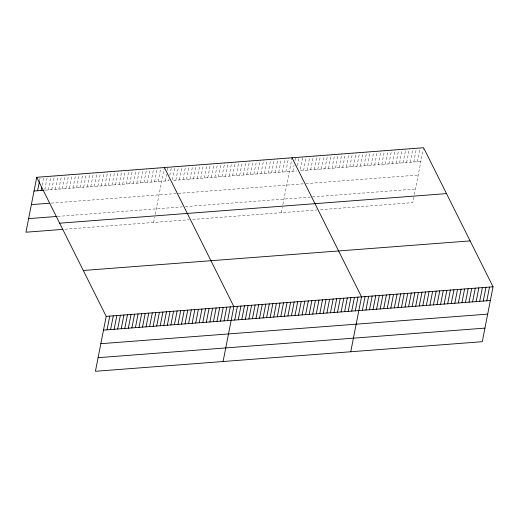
<?xml version="1.0" encoding="UTF-8"?>
<svg xmlns="http://www.w3.org/2000/svg" width="519" height="519" viewBox="0 0 519 519"><rect width="100%" height="100%" fill="white"/><g stroke="black" fill="none" stroke-linecap="round" stroke-linejoin="round"><path stroke-width="0.39" stroke-dasharray="2.6 1.95" d="M39.522 180.839L40.119 177.783M42.169 185.14L43.667 177.517M44.816 189.448L47.06 178.004M48.215 189.941L50.907 176.207M51.757 189.669L54.456 175.941M55.306 189.403L57.998 175.669M58.855 189.13L61.547 175.396M62.397 188.858L65.096 175.124M65.945 188.585L68.638 174.851M69.488 188.313L72.186 174.585M73.036 188.047L75.729 174.313M76.585 187.774L79.277 174.04M80.127 187.502L82.826 173.768M83.676 187.229L86.368 173.502M87.224 186.957L89.917 173.229M90.767 186.691L93.459 172.957M94.315 186.418L97.008 172.684M97.857 186.146L100.556 172.412M101.406 185.873L104.098 172.146M104.955 185.607L107.647 171.873M108.497 185.335L111.189 171.601M112.046 185.062L114.738 171.328M115.588 184.79L118.287 171.056M119.136 184.517L121.829 170.79M122.685 184.251L125.377 170.517M126.227 183.979L128.92 170.245M129.776 183.707L132.468 169.973M133.318 183.434L136.017 169.707M136.867 183.162L139.559 169.434M140.415 182.896L143.108 169.162M143.958 182.623L146.656 168.889M147.506 182.351L150.199 168.617M151.048 182.078L153.747 168.351M154.597 181.812L157.289 168.078M158.146 181.54L160.838 167.806M153.611 222.45L154.675 217.013M155.213 214.295L164.387 167.533M165.237 180.995L166.586 174.131M167.332 170.316L167.929 167.261M169.084 179.198L168.785 180.722L44.666 190.214M169.83 175.383L171.478 166.995M174.721 168.247L172.327 180.456L296.459 170.965M175.876 180.184L178.568 166.45M179.418 179.911L182.117 166.177M182.967 179.639L185.659 165.911M186.516 179.366L189.208 165.639M190.058 179.1L192.75 165.366M193.606 178.828L196.299 165.094M197.149 178.555L199.847 164.821M200.697 178.283L203.39 164.555M204.246 178.017L206.938 164.283M207.788 177.745L210.487 164.01M211.337 177.472L214.029 163.738M214.879 177.2L217.578 163.466M218.428 176.927L221.12 163.2M221.976 176.661L224.669 162.927M225.518 176.389L228.217 162.655M229.067 176.116L231.759 162.382M232.609 175.844L235.308 162.116M236.158 175.571L238.85 161.844M239.707 175.305L242.399 161.571M243.249 175.033L245.948 161.299M246.797 174.76L249.49 161.026M250.346 174.488L253.038 160.76M253.888 174.222L256.581 160.488M257.437 173.949L260.129 160.215M260.979 173.677L263.678 159.943M264.528 173.404L267.22 159.67M268.076 173.132L270.769 159.404M271.619 172.866L274.311 159.132M275.167 172.593L277.86 158.859M278.709 172.321L281.408 158.587M282.258 172.049L284.95 158.321M285.807 171.776L288.499 158.048M281.272 212.686L282.336 207.25M282.868 204.538L292.048 157.776M292.904 171.238L294.104 165.133M295 160.553L295.596 157.504M297.51 165.626L299.152 157.231M302.558 157.724L300.014 170.693L420.877 161.454M303.57 170.42L306.262 156.686M307.125 170.148L309.817 156.42M310.68 169.875L313.372 156.148M314.235 169.603L316.927 155.875M317.79 169.337L320.483 155.603M321.345 169.064L324.038 155.33M324.9 168.792L327.593 155.058M328.456 168.519L331.148 154.785M332.011 168.247L334.703 154.513M335.566 167.974L338.258 154.24M339.121 167.702L341.813 153.974M342.676 167.429L345.369 153.702M346.225 167.157L348.924 153.429M349.78 166.891L352.479 153.157M353.335 166.618L356.034 152.884M356.89 166.346L359.589 152.612M360.446 166.074L363.144 152.339M364.001 165.801L366.699 152.067M367.556 165.529L370.248 151.795M371.111 165.256L373.803 151.529M374.666 164.984L377.358 151.256M378.221 164.711L380.914 150.984M381.776 164.445L384.469 150.711M385.332 164.173L388.024 150.439M388.887 163.9L391.579 150.166M392.442 163.628L395.134 149.894M395.997 163.355L398.689 149.621M399.552 163.083L402.244 149.349M403.107 162.81L405.8 149.083M406.662 162.538L409.355 148.81M410.218 162.265L412.91 148.538M413.773 161.999L416.465 148.265M417.328 161.727L420.02 147.993M413.864 197.201L412.8 202.637L318.951 209.806M414.402 194.482L423.426 148.486M51.219 203.098L176.752 193.503M178.173 193.392L304.458 183.739M305.879 183.629L418.217 175.046M57.693 216.397L182.519 206.854M185.354 206.633L311.666 196.98M312.373 196.928L415.466 189.046M64.959 229.223L189.072 219.738M192.62 219.466L316.817 209.974"/><path stroke-width="0.78" d="M36.726 177.297L106.2 316.363L95.425 371.28L482.274 341.703L493.05 286.793L423.575 147.72L36.726 177.297L25.95 232.207L62.831 229.385M37.576 190.752L39.373 181.598M41.124 190.486L41.721 187.43M107.05 329.825L109.749 316.097M110.599 329.559L113.291 315.824M114.141 329.286L116.84 315.552M117.69 329.014L120.382 315.28M121.238 328.741L123.931 315.014M124.781 328.469L127.479 314.741M128.329 328.203L131.022 314.469M131.871 327.93L134.57 314.196M135.42 327.658L138.112 313.924M138.969 327.385L141.661 313.658M142.511 327.119L145.21 313.385M146.06 326.847L148.752 313.113M149.608 326.574L152.301 312.84M153.15 326.302L155.843 312.568M156.699 326.029L159.391 312.302M160.241 325.763L162.94 312.029M163.79 325.491L166.482 311.757M167.339 325.218L170.031 311.484M170.881 324.946L173.573 311.218M174.429 324.673L177.122 310.946M177.972 324.407L180.67 310.673M181.52 324.135L184.213 310.401M185.069 323.862L187.761 310.128M188.611 323.59L191.31 309.862M192.16 323.324L194.852 309.59M195.702 323.052L198.401 309.318M199.251 322.779L201.943 309.045M202.799 322.507L205.492 308.773M206.341 322.234L209.04 308.507M209.89 321.968L212.582 308.234M213.432 321.696L216.131 307.962M216.981 321.423L219.673 307.689M220.53 321.151L223.222 307.423M224.072 320.878L226.771 307.151M227.62 320.612L230.313 306.878M223.086 361.522L233.861 306.606L164.387 167.533M234.711 320.067L237.404 306.333M238.26 319.795L240.952 306.067M241.802 319.529L244.501 305.795M245.351 319.256L248.043 305.522M248.899 318.984L251.592 305.25M252.442 318.711L255.134 304.977M255.99 318.439L258.683 304.711M259.532 318.173L262.231 304.439M263.081 317.9L265.773 304.166M266.63 317.628L269.322 303.894M270.172 317.356L272.871 303.628M273.721 317.083L276.413 303.356M277.263 316.817L279.962 303.083M280.811 316.545L283.504 302.811M284.36 316.272L287.052 302.538M287.902 316L290.601 302.272M291.451 315.734L294.143 302M295 315.461L297.692 301.727M298.542 315.189L301.234 301.455M302.09 314.916L304.783 301.182M305.633 314.644L308.331 300.916M309.181 314.378L311.874 300.644M312.73 314.105L315.422 300.371M316.272 313.833L318.964 300.099M319.821 313.56L322.513 299.833M323.363 313.288L326.062 299.56M326.912 313.022L329.604 299.288M330.46 312.749L333.153 299.015M334.002 312.477L336.695 298.743M337.551 312.204L340.243 298.477M341.093 311.938L343.792 298.204M344.642 311.666L347.334 297.932M348.191 311.394L350.883 297.659M351.733 311.121L354.432 297.393M355.281 310.849L357.974 297.121M350.747 351.759L361.522 296.849L292.048 157.776M362.379 310.31L365.078 296.576M365.934 310.038L368.633 296.304M369.489 309.765L372.188 296.031M373.044 309.493L375.743 295.759M376.599 309.22L379.298 295.486M380.155 308.948L382.847 295.22M383.71 308.675L386.402 294.948M387.265 308.409L389.957 294.675M390.82 308.137L393.512 294.403M394.375 307.864L397.067 294.13M397.93 307.592L400.623 293.858M401.485 307.319L404.178 293.585M405.041 307.047L407.733 293.313M408.596 306.774L411.288 293.047M412.151 306.502L414.843 292.774M415.706 306.229L418.398 292.502M419.261 305.963L421.953 292.229M422.816 305.691L425.509 291.957M426.371 305.419L429.064 291.684M429.927 305.146L432.619 291.412M433.475 304.874L436.174 291.14M437.03 304.601L439.729 290.867M440.586 304.329L443.284 290.601M444.141 304.056L446.84 290.329M447.696 303.784L450.395 290.056M451.251 303.518L453.95 289.784M454.806 303.245L457.499 289.511M458.361 302.973L461.054 289.239M461.916 302.7L464.609 288.966M465.472 302.428L468.164 288.694M469.027 302.155L471.719 288.421M472.582 301.883L475.274 288.155M476.137 301.61L478.829 287.883M479.692 301.338L482.385 287.61M483.247 301.072L485.94 287.338M486.803 300.799L489.495 287.065M34.027 191.024L43.959 190.265M31.361 204.616L49.091 203.26M28.616 218.616L56.986 216.449M59.653 223.189L446.502 193.613M83.274 270.47L470.123 240.9M106.2 316.363L493.05 286.793M103.508 330.097L490.358 300.527M100.842 343.688L487.691 314.118M98.091 357.688L484.941 328.118"/></g></svg>
